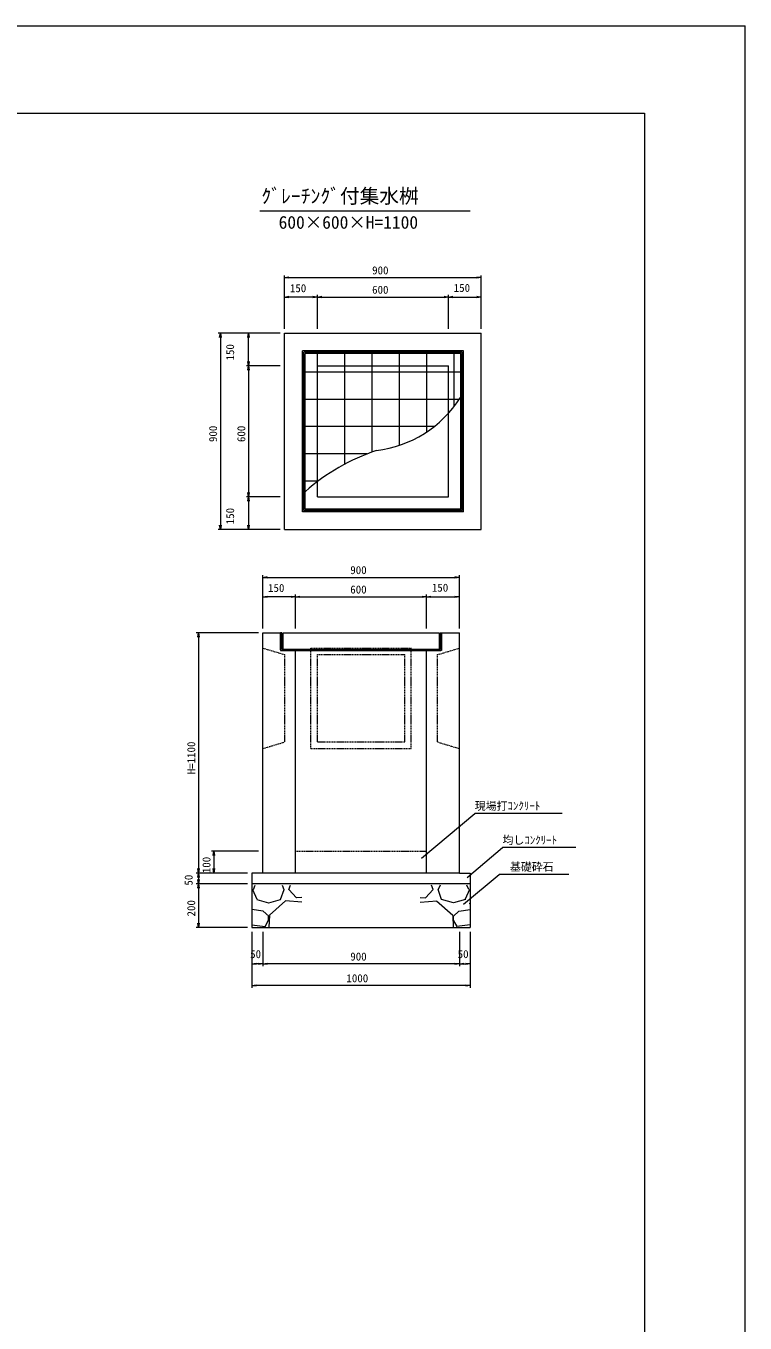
# Model space of a CAD drawing. Units: millimetres on the paper. Extents: x 0 to 841, y 0 to 594.
# Drawn here: x 676.4 to 841, y 297 to 594 of the extents above; entities that cross this region are included whole.
import ezdxf
from ezdxf.enums import TextEntityAlignment as Align

# ---------------------------------------------------------------- set-up
doc = ezdxf.new("R2010")
doc.units = ezdxf.units.MM
doc.linetypes.add('USER1', pattern=[0.375, 0.25, -0.125])
for name, color, linetype, lineweight in [('D-STR-DIM（寸法）', 7, 'Continuous', 18), ('D-STR-HTXT（旗揚げ）', 7, 'Continuous', 18), ('D-STR-STR1（構造物）', 4, 'Continuous', 18), ('D-STR-STRn（構造物）', 7, 'Continuous', 18), ('D-STR（構造物外形線）', 1, 'Continuous', 18), ('D-TTL(外枠）', 2, 'Continuous', 18), ('DEFPOINTS_2', 8, 'Continuous', 18)]:
    doc.layers.add(name, color=color, linetype=linetype, lineweight=lineweight)
doc.layers.add('D-STR-TXT（文字）', color=7, linetype='Continuous')
doc.layers.add('D-TTL-TXT（文字）', color=7, linetype='Continuous')
doc.styles.add('ＭＳ ゴシック', font='')
doc.styles.get('ＭＳ ゴシック').set_extended_font_data('MS Gothic')

msp = doc.modelspace()

# ---------------------------------------------------------------- linework, layer by layer
at = {"layer": 'D-STR-DIM（寸法）'}
for p, q in [((735.602, 524.685), (735.602, 536.879)), ((735.602, 536.379), (736.602, 536.545)), ((736.602, 536.212), (735.602, 536.379)), ((735.602, 536.379), (736.602, 536.379)), ((736.602, 536.379), (779.602, 536.379)), ((779.602, 536.545), (780.602, 536.379)), ((780.602, 536.379), (779.602, 536.212)), ((780.602, 536.379), (779.602, 536.379)), ((780.602, 524.685), (780.602, 536.879)), ((735.602, 524.685), (735.602, 532.435)), ((735.602, 531.935), (736.602, 532.102)), ((736.602, 531.768), (735.602, 531.935)), ((735.602, 531.935), (736.602, 531.935)), ((742.102, 531.935), (736.602, 531.935)), ((742.102, 532.102), (743.102, 531.935)), ((743.102, 531.935), (742.102, 531.768)), ((743.102, 531.935), (742.102, 531.935)), ((743.102, 524.685), (743.102, 532.435)), ((743.102, 524.685), (743.102, 532.435)), ((743.102, 531.935), (744.102, 532.102)), ((744.102, 531.768), (743.102, 531.935)), ((743.102, 531.935), (744.102, 531.935)), ((744.102, 531.935), (772.102, 531.935)), ((772.102, 532.102), (773.102, 531.935)), ((773.102, 531.935), (772.102, 531.768)), ((773.102, 531.935), (772.102, 531.935)), ((773.102, 524.685), (773.102, 532.435)), ((773.102, 524.685), (773.102, 532.435)), ((773.102, 531.935), (774.102, 532.102)), ((774.102, 531.768), (773.102, 531.935)), ((773.102, 531.935), (774.102, 531.935)), ((774.102, 531.935), (779.602, 531.935)), ((779.602, 532.102), (780.602, 531.935)), ((780.602, 531.935), (779.602, 531.768)), ((780.602, 531.935), (779.602, 531.935)), ((780.602, 524.685), (780.602, 532.435)), ((734.602, 523.685), (720.396, 523.685)), ((720.73, 522.685), (720.896, 523.685)), ((720.896, 523.685), (721.063, 522.685)), ((720.896, 523.685), (720.896, 522.685)), ((734.602, 523.685), (726.852, 523.685)), ((727.185, 522.685), (727.352, 523.685)), ((727.352, 523.685), (727.518, 522.685)), ((727.352, 523.685), (727.352, 522.685)), ((720.896, 522.685), (720.896, 479.685)), ((727.352, 517.185), (727.352, 522.685)), ((727.352, 516.185), (727.185, 517.185)), ((727.518, 517.185), (727.352, 516.185)), ((727.352, 516.185), (727.352, 517.185)), ((734.602, 516.185), (726.852, 516.185)), ((734.602, 516.185), (726.852, 516.185)), ((727.185, 515.185), (727.352, 516.185)), ((727.352, 516.185), (727.518, 515.185)), ((727.352, 516.185), (727.352, 515.185)), ((727.352, 515.185), (727.352, 487.185)), ((727.352, 486.185), (727.185, 487.185)), ((727.518, 487.185), (727.352, 486.185)), ((727.352, 486.185), (727.352, 487.185)), ((734.602, 486.185), (726.852, 486.185)), ((734.602, 486.185), (726.852, 486.185)), ((727.185, 485.185), (727.352, 486.185)), ((727.352, 486.185), (727.518, 485.185)), ((727.352, 486.185), (727.352, 485.185)), ((727.352, 485.185), (727.352, 479.685)), ((734.602, 478.685), (720.396, 478.685)), ((720.896, 478.685), (720.73, 479.685)), ((721.063, 479.685), (720.896, 478.685)), ((720.896, 478.685), (720.896, 479.685)), ((734.602, 478.685), (726.852, 478.685)), ((727.352, 478.685), (727.185, 479.685)), ((727.518, 479.685), (727.352, 478.685)), ((727.352, 478.685), (727.352, 479.685)), ((730.602, 456.047), (730.602, 468.24)), ((730.602, 467.74), (731.602, 467.907)), ((731.602, 467.574), (730.602, 467.74)), ((730.602, 467.74), (731.602, 467.74)), ((731.602, 467.74), (774.602, 467.74)), ((774.602, 467.907), (775.602, 467.74)), ((775.602, 467.74), (774.602, 467.574)), ((775.602, 467.74), (774.602, 467.74)), ((775.602, 456.047), (775.602, 468.24)), ((730.602, 456.047), (730.602, 463.797)), ((730.602, 463.297), (731.602, 463.464)), ((737.102, 463.464), (738.102, 463.297)), ((738.102, 456.047), (738.102, 463.797)), ((738.102, 456.047), (738.102, 463.797)), ((738.102, 463.297), (739.102, 463.464)), ((767.102, 463.464), (768.102, 463.297)), ((768.102, 456.047), (768.102, 463.797)), ((768.102, 456.047), (768.102, 463.797)), ((768.102, 463.297), (769.102, 463.464)), ((774.602, 463.464), (775.602, 463.297)), ((775.602, 456.047), (775.602, 463.797)), ((731.602, 463.13), (730.602, 463.297)), ((730.602, 463.297), (731.602, 463.297)), ((737.102, 463.297), (731.602, 463.297)), ((738.102, 463.297), (737.102, 463.13)), ((738.102, 463.297), (737.102, 463.297)), ((739.102, 463.13), (738.102, 463.297)), ((738.102, 463.297), (739.102, 463.297)), ((739.102, 463.297), (767.102, 463.297)), ((768.102, 463.297), (767.102, 463.13)), ((768.102, 463.297), (767.102, 463.297)), ((769.102, 463.13), (768.102, 463.297)), ((768.102, 463.297), (769.102, 463.297)), ((769.102, 463.297), (774.602, 463.297)), ((775.602, 463.297), (774.602, 463.13)), ((775.602, 463.297), (774.602, 463.297)), ((729.602, 455.047), (715.396, 455.047)), ((715.73, 454.047), (715.896, 455.047)), ((715.896, 455.047), (716.063, 454.047)), ((715.896, 455.047), (715.896, 454.047)), ((715.896, 454.047), (715.896, 401.047)), ((729.602, 405.047), (718.886, 405.047)), ((719.22, 404.047), (719.386, 405.047)), ((719.386, 405.047), (719.553, 404.047)), ((719.386, 405.047), (719.386, 404.047)), ((719.386, 404.047), (719.386, 401.047)), ((715.896, 400.047), (715.73, 401.047)), ((716.063, 401.047), (715.896, 400.047)), ((715.896, 400.047), (715.896, 401.047)), ((719.386, 400.047), (719.22, 401.047)), ((719.553, 401.047), (719.386, 400.047)), ((719.386, 400.047), (719.386, 401.047)), ((727.102, 400.047), (715.396, 400.047)), ((724.602, 400.047), (715.396, 400.047)), ((715.73, 399.047), (715.896, 400.047)), ((715.896, 397.547), (715.73, 398.547)), ((715.896, 400.047), (716.063, 399.047)), ((715.896, 400.047), (715.896, 399.047)), ((715.896, 399.047), (715.896, 398.547)), ((716.063, 398.547), (715.896, 397.547)), ((715.896, 397.547), (715.896, 398.547)), ((727.102, 400.047), (718.886, 400.047)), ((727.102, 397.547), (715.396, 397.547)), ((727.102, 397.547), (715.396, 397.547)), ((715.73, 396.547), (715.896, 397.547)), ((715.896, 397.547), (716.063, 396.547)), ((715.896, 397.547), (715.896, 396.547)), ((715.896, 396.547), (715.896, 388.547)), ((727.102, 387.547), (715.396, 387.547)), ((715.896, 387.547), (715.73, 388.547)), ((716.063, 388.547), (715.896, 387.547)), ((715.896, 387.547), (715.896, 388.547)), ((728.102, 386.547), (728.102, 378.754)), ((728.102, 386.547), (728.102, 373.786)), ((730.602, 386.547), (730.602, 378.754)), ((730.602, 386.547), (730.602, 378.754)), ((775.602, 386.547), (775.602, 378.754)), ((775.602, 386.547), (775.602, 378.754)), ((778.102, 386.547), (778.102, 373.786)), ((778.102, 386.547), (778.102, 378.754)), ((728.102, 379.254), (729.102, 379.421)), ((729.102, 379.087), (728.102, 379.254)), ((728.102, 379.254), (729.102, 379.254)), ((729.602, 379.254), (729.102, 379.254)), ((729.602, 379.421), (730.602, 379.254)), ((730.602, 379.254), (729.602, 379.087)), ((730.602, 379.254), (729.602, 379.254)), ((730.602, 379.254), (731.602, 379.421)), ((731.602, 379.087), (730.602, 379.254)), ((730.602, 379.254), (731.602, 379.254)), ((774.602, 379.254), (731.602, 379.254)), ((774.602, 379.421), (775.602, 379.254)), ((775.602, 379.254), (774.602, 379.087)), ((775.602, 379.254), (774.602, 379.254)), ((775.602, 379.254), (776.602, 379.421)), ((776.602, 379.087), (775.602, 379.254)), ((775.602, 379.254), (776.602, 379.254)), ((776.602, 379.254), (777.102, 379.254)), ((777.102, 379.421), (778.102, 379.254)), ((778.102, 379.254), (777.102, 379.087)), ((778.102, 379.254), (777.102, 379.254)), ((728.102, 374.286), (729.102, 374.453)), ((729.102, 374.12), (728.102, 374.286)), ((728.102, 374.286), (729.102, 374.286)), ((777.102, 374.286), (729.102, 374.286)), ((777.102, 374.453), (778.102, 374.286)), ((778.102, 374.286), (777.102, 374.12)), ((778.102, 374.286), (777.102, 374.286))]:
    msp.add_line(p, q, dxfattribs=at)
at = {"layer": 'D-STR-HTXT（旗揚げ）'}
for p, q in [((729.936, 551.663), (778.044, 551.663)), ((766.939, 403.473), (779.124, 413.688)), ((799.159, 413.688), (779.124, 413.688)), ((777.358, 399.048), (785.481, 405.858)), ((802.249, 405.858), (785.481, 405.858)), ((776.561, 392.921), (784.684, 399.731)), ((800.658, 399.731), (784.684, 399.731))]:
    msp.add_line(p, q, dxfattribs=at)
at = {"layer": 'D-STR-STR1（構造物）'}
for p, q in [((739.677, 482.76), (739.677, 519.61)), ((776.527, 519.61), (739.677, 519.61)), ((776.227, 519.31), (739.977, 519.31)), ((739.977, 483.06), (739.977, 519.31)), ((775.927, 519.01), (740.277, 519.01)), ((740.277, 483.36), (740.277, 519.01)), ((743.135, 516.185), (743.135, 518.935)), ((749.385, 516.185), (749.385, 518.935)), ((755.635, 516.185), (755.635, 518.935)), ((761.885, 516.185), (761.885, 518.935)), ((768.135, 516.185), (768.135, 518.935)), ((774.385, 506.829), (774.385, 518.935)), ((775.927, 483.36), (775.927, 519.01)), ((776.227, 483.06), (776.227, 519.31)), ((776.527, 482.76), (776.527, 519.61)), ((743.102, 514.747), (740.352, 514.747)), ((773.102, 514.747), (743.102, 514.747)), ((743.135, 489.682), (743.135, 516.185)), ((749.385, 493.655), (749.385, 516.185)), ((755.635, 496.445), (755.635, 516.185)), ((761.885, 497.973), (761.885, 516.185)), ((768.135, 501.028), (768.135, 516.185)), ((775.852, 514.747), (773.102, 514.747)), ((743.102, 508.497), (740.352, 508.497)), ((773.102, 508.497), (743.102, 508.497)), ((775.581, 508.497), (773.102, 508.497)), ((743.102, 502.247), (740.352, 502.247)), ((769.822, 502.247), (743.102, 502.247)), ((743.102, 495.997), (740.352, 495.997)), ((754.454, 495.997), (743.102, 495.997)), ((743.102, 489.747), (740.352, 489.747)), ((743.223, 489.747), (743.102, 489.747)), ((776.527, 482.76), (739.677, 482.76)), ((776.227, 483.06), (739.977, 483.06)), ((775.927, 483.36), (740.277, 483.36)), ((734.702, 455.047), (734.702, 450.997)), ((735.002, 455.047), (734.702, 455.047)), ((734.702, 451.147), (734.702, 455.047)), ((735.002, 451.297), (735.002, 455.047)), ((735.302, 451.297), (735.302, 455.047)), ((735.302, 455.047), (770.952, 455.047)), ((770.952, 455.047), (770.952, 451.297)), ((771.252, 455.047), (771.552, 455.047)), ((771.252, 451.297), (771.252, 455.047)), ((771.552, 455.047), (771.552, 453.022)), ((771.552, 455.047), (771.552, 450.997)), ((771.552, 451.147), (771.552, 455.047)), ((734.702, 450.997), (771.402, 450.997)), ((735.002, 451.297), (771.252, 451.297)), ((771.552, 450.997), (768.127, 450.997))]:
    msp.add_line(p, q, dxfattribs=at)
at = {"layer": 'D-STR-STR1（構造物）', "color": 7, "linetype": 'USER1'}
msp.add_line((738.102, 405.047), (768.102, 405.047), dxfattribs=at)
at = {"layer": 'D-STR-STR1（構造物）'}
for centre, radius, start, end in [((753.488, 523.074), 26.468, 276.79494, 327.66345), ((772.31, 450.694), 48.695, 108.79618, 131.01713)]:
    msp.add_arc(centre, radius, start, end, dxfattribs=at)
at = {"layer": 'D-STR-STRn（構造物）'}
for p, q in [((728.102, 400.047), (728.102, 387.547)), ((730.602, 400.047), (728.102, 400.047)), ((775.602, 400.047), (778.102, 400.047)), ((778.102, 400.047), (778.102, 387.547)), ((778.102, 397.547), (728.102, 397.547)), ((728.28, 396.265), (729.237, 394.031)), ((728.454, 396.268), (728.875, 397.251)), ((734.672, 394.019), (735.47, 396.254)), ((735.012, 397.251), (735.467, 396.266)), ((736.58, 396.261), (736.951, 397.251)), ((738.336, 394.375), (736.581, 396.29)), ((767.867, 394.375), (769.623, 396.29)), ((769.623, 396.261), (769.252, 397.251)), ((771.532, 394.019), (770.734, 396.254)), ((771.192, 397.251), (770.737, 396.266)), ((777.924, 396.265), (776.966, 394.031)), ((777.75, 396.268), (777.329, 397.251)), ((728.285, 393.072), (728.102, 393.133)), ((728.102, 392.978), (728.266, 393.076)), ((729.226, 394.016), (731.939, 393.218)), ((731.968, 393.216), (734.681, 394.014)), ((735.797, 393.712), (732.127, 390.361)), ((739.565, 393.372), (735.788, 393.687)), ((739.565, 394.476), (738.318, 394.368)), ((766.639, 394.476), (767.885, 394.368)), ((766.639, 393.372), (770.416, 393.687)), ((770.406, 393.712), (774.077, 390.361)), ((774.235, 393.216), (771.522, 394.014)), ((776.978, 394.016), (774.265, 393.218)), ((777.919, 393.072), (778.102, 393.133)), ((778.102, 392.978), (777.938, 393.076)), ((730.697, 391.33), (728.102, 391.719)), ((731.97, 390.18), (730.693, 391.297)), ((731.135, 387.8), (731.933, 389.236)), ((731.952, 389.243), (731.952, 390.2)), ((732.116, 390.355), (731.988, 387.675)), ((774.088, 390.355), (774.215, 387.675)), ((774.234, 390.18), (775.51, 391.297)), ((774.251, 389.243), (774.251, 390.2)), ((775.069, 387.8), (774.271, 389.236)), ((775.506, 391.33), (778.102, 391.719)), ((728.102, 388.166), (731.16, 387.799)), ((728.102, 387.547), (778.102, 387.547)), ((778.102, 388.166), (775.043, 387.799))]:
    msp.add_line(p, q, dxfattribs=at)
at = {"layer": 'D-STR（構造物外形線）'}
for p, q in [((735.602, 523.685), (780.602, 523.685)), ((735.602, 478.685), (735.602, 523.685)), ((780.602, 478.685), (780.602, 523.685)), ((743.102, 516.185), (773.102, 516.185)), ((743.102, 486.185), (743.102, 516.185)), ((773.102, 486.185), (773.102, 516.185)), ((743.102, 486.185), (773.102, 486.185)), ((735.602, 478.685), (780.602, 478.685)), ((730.602, 400.047), (730.602, 455.047)), ((730.652, 455.047), (734.702, 455.047)), ((771.552, 455.047), (775.602, 455.047)), ((775.602, 400.047), (775.602, 455.047)), ((738.102, 400.047), (738.102, 451.297)), ((768.102, 400.047), (768.102, 451.297)), ((775.602, 400.047), (730.602, 400.047))]:
    msp.add_line(p, q, dxfattribs=at)
at = {"layer": 'D-STR（構造物外形線）', "linetype": 'USER1'}
for p, q in [((730.652, 451.547), (735.652, 450.047)), ((741.602, 428.547), (741.602, 451.547)), ((741.627, 451.547), (764.627, 451.547)), ((764.602, 428.547), (764.602, 451.547)), ((770.627, 450.047), (775.627, 451.547)), ((735.627, 430.047), (735.627, 450.047)), ((743.102, 430.047), (743.102, 450.047)), ((743.127, 450.047), (763.127, 450.047)), ((763.102, 430.047), (763.102, 450.047)), ((770.602, 430.047), (770.602, 450.047)), ((730.627, 428.547), (735.627, 430.047)), ((741.602, 428.547), (764.602, 428.547)), ((743.102, 430.047), (763.102, 430.047)), ((770.602, 430.047), (775.602, 428.547))]:
    msp.add_line(p, q, dxfattribs=at)
at = {"layer": 'D-TTL(外枠）'}
for p, q in [((23, 574), (818, 574)), ((818, 574), (818, 20))]:
    msp.add_line(p, q, dxfattribs=at)
at = {"layer": 'DEFPOINTS_2'}
for p in [(0, 594), (841, 0)]:
    msp.add_line(p, (841, 594), dxfattribs=at)

# ---------------------------------------------------------------- texts
at = {"layer": 'D-STR-DIM（寸法）', "style": 'ＭＳ ゴシック'}
for s, p in [('900', (755.646, 536.579)), ('150', (736.82, 532.488)), ('150', (774.32, 532.552)), ('600', (755.64, 532.135)), ('900', (750.646, 467.94)), ('150', (731.82, 463.85)), ('600', (750.64, 463.497)), ('150', (769.32, 463.913)), ('50', (727.721, 380.013)), ('900', (750.646, 379.454)), ('50', (775.221, 380.013)), ('1000', (749.758, 374.486))]:
    msp.add_text(s, height=1.833, dxfattribs=at).set_placement(p, align=Align.BOTTOM_LEFT)
for s, p in [('150', (724.602, 517.403)), ('900', (720.696, 498.73)), ('600', (727.152, 498.723)), ('150', (724.602, 479.903)), ('H=1100', (715.696, 422.661)), ('100', (719.186, 400.015)), ('50', (715.096, 397.166)), ('200', (715.696, 390.098))]:
    msp.add_text(s, height=1.833, rotation=90, dxfattribs=at).set_placement(p, align=Align.BOTTOM_LEFT)
at = {"layer": 'D-STR-TXT（文字）', "style": 'ＭＳ ゴシック'}
for s, p in [('現場打ｺﾝｸﾘｰﾄ', (779.124, 413.94)), ('均しｺﾝｸﾘｰﾄ', (785.481, 406.111)), ('基礎砕石', (787.184, 399.984))]:
    msp.add_text(s, height=1.833, dxfattribs=at).set_placement(p, align=Align.BOTTOM_LEFT)
at = {"layer": 'D-TTL-TXT（文字）', "style": 'ＭＳ ゴシック'}
for s, height, p in [('ｸﾞﾚｰﾁﾝｸﾞ付集水桝', 3.299, (730.286, 552.406)), ('600×600×H=1100', 2.933, (734.235, 546.683))]:
    msp.add_text(s, height=height, dxfattribs=at).set_placement(p, align=Align.BOTTOM_LEFT)

doc.saveas('drawing.dxf')
